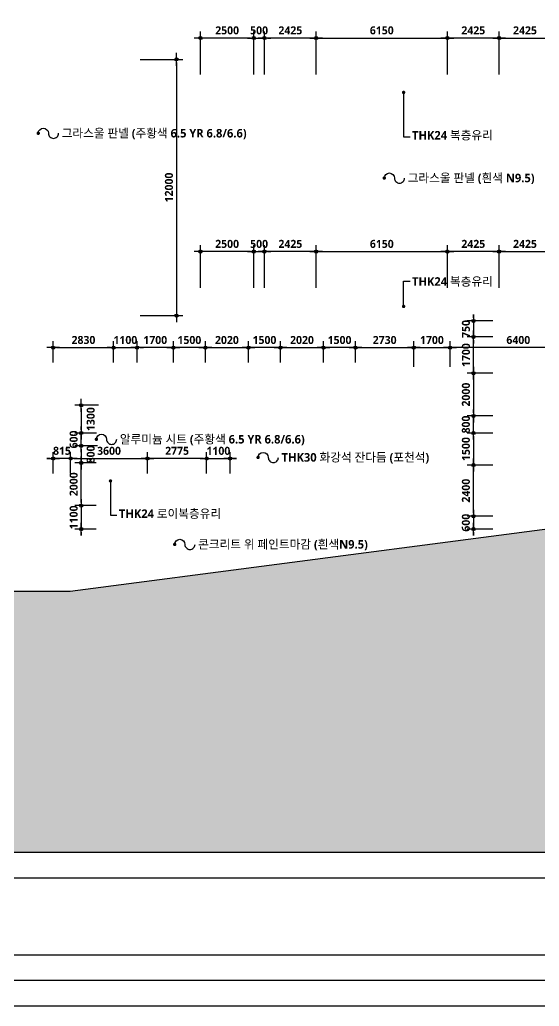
# Model space of a CAD drawing. Header units: millimetres. Extents: x 0 to 190005487, y 0 to 455456909.
# Drawn here: x 30550 to 54906, y 186976 to 233180 of the extents above; entities that cross this region are included whole.
import ezdxf

# ---------------------------------------------------------------- set-up
doc = ezdxf.new("R2010")
doc.units = ezdxf.units.MM
doc.header["$LTSCALE"] = 150
doc.header["$MEASUREMENT"] = 0
doc.header["$PDSIZE"] = -10
doc.layers.get('0').update_dxf_attribs({"linetype": 'CONTINUOUS'})
doc.layers.get('Defpoints').update_dxf_attribs({"color": 153, "linetype": 'CONTINUOUS'})
for name, color, linetype in [('A-ANNO-DIM', 4, 'CONTINUOUS'), ('A-ANNO-LEAD', 4, 'CONTINUOUS'), ('A-ANNO-TEXT1', 7, 'CONTINUOUS'), ('A-SECT-SOIL-PAT1', 253, 'CONTINUOUS')]:
    doc.layers.add(name, color=color, linetype=linetype)
doc.layers.add('Defpoint', color=161, linetype='CONTINUOUS', plot=False)
doc.styles.add('2020음성 1차', font='NanumGothicBold.ttf')
doc.styles.add('SH_대대리576', font='NanumGothicBold.ttf')
doc.dimstyles.new('SHP300내부', dxfattribs={"dimscale": 150, "dimtxt": 2.5, "dimasz": 1, "dimexe": 2, "dimexo": 2, "dimgap": 1, "dimtad": 1, "dimdec": 0, "dimzin": 0, "dimdsep": 46, "dimtxsty": 'SH_대대리576', "dimblk": 'DIMDOT', "dimcen": 0.09, "dimclrd": 256, "dimclre": 256, "dimclrt": 3, "dimadec": 0, "dimazin": 1, "dimtfac": 1, "dimtdec": 0, "dimtix": 1, "dimtmove": 2, "dimatfit": 0, "dimldrblk": 'DIMDOT', "dimfxl": 1, "dimtolj": 1, "dimtzin": 0, "dimlwd": -1, "dimlwe": -1, "dimarcsym": 0})

# ---------------------------------------------------------------- blocks, each defined once
blk = doc.blocks.new('DIMDOT')
at = {"color": 0}
blk.add_line((-2, 0), (2, 0), dxfattribs=at)
for radius in [0.5, 0.25]:
    blk.add_circle((0, 0), radius, dxfattribs=at)
blk = doc.blocks.new('*D5213')
at = {"layer": 'A-ANNO-DIM'}
for p, q in [((39023, 230623), (39023, 232623)), ((41523, 230623), (41523, 232623)), ((41373, 232323), (39173, 232323))]:
    blk.add_line(p, q, dxfattribs=at)
at = {"layer": 'Defpoints', "color": 0}
for p in [(39023, 232323), (39023, 230323), (41523, 230323)]:
    blk.add_point(p, dxfattribs=at)
at = {"layer": 'A-ANNO-DIM', "linetype": 'ByBlock', "xscale": 150, "yscale": 150, "zscale": 150, "rotation": 180}
blk.add_blockref('DIMDOT', (39023, 232323), dxfattribs=at)
at = {"layer": 'A-ANNO-DIM', "linetype": 'ByBlock', "xscale": 150, "yscale": 150, "zscale": 150}
blk.add_blockref('DIMDOT', (41523, 232323), dxfattribs=at)
at = {"layer": 'A-ANNO-DIM', "color": 3, "insert": (40273, 232680), "char_height": 375, "attachment_point": 5, "style": 'SH_대대리576'}
blk.add_mtext('\\A1;2500', dxfattribs=at)
blk = doc.blocks.new('*D5214')
at = {"layer": 'A-ANNO-DIM'}
for p, q in [((41523, 230623), (41523, 232623)), ((42023, 230623), (42023, 232623)), ((41373, 232323), (41223, 232323)), ((41523, 232323), (42023, 232323)), ((42173, 232323), (42323, 232323))]:
    blk.add_line(p, q, dxfattribs=at)
at = {"layer": 'Defpoints', "color": 0}
for p in [(42023, 232323), (41523, 230323), (42023, 230323)]:
    blk.add_point(p, dxfattribs=at)
at = {"layer": 'A-ANNO-DIM', "linetype": 'ByBlock', "xscale": 150, "yscale": 150, "zscale": 150}
blk.add_blockref('DIMDOT', (41523, 232323), dxfattribs=at)
at = {"layer": 'A-ANNO-DIM', "linetype": 'ByBlock', "xscale": 150, "yscale": 150, "zscale": 150, "rotation": 180}
blk.add_blockref('DIMDOT', (42023, 232323), dxfattribs=at)
at = {"layer": 'A-ANNO-DIM', "color": 3, "insert": (41773, 232679), "char_height": 375, "attachment_point": 5, "style": 'SH_대대리576'}
blk.add_mtext('\\A1;500', dxfattribs=at)
blk = doc.blocks.new('*D5215')
at = {"layer": 'A-ANNO-DIM'}
for p, q in [((42023, 230623), (42023, 232623)), ((44448, 230623), (44448, 232623)), ((44298, 232323), (42173, 232323))]:
    blk.add_line(p, q, dxfattribs=at)
at = {"layer": 'Defpoints', "color": 0}
for p in [(42023, 232323), (42023, 230323), (44448, 230323)]:
    blk.add_point(p, dxfattribs=at)
at = {"layer": 'A-ANNO-DIM', "linetype": 'ByBlock', "xscale": 150, "yscale": 150, "zscale": 150, "rotation": 180}
blk.add_blockref('DIMDOT', (42023, 232323), dxfattribs=at)
at = {"layer": 'A-ANNO-DIM', "linetype": 'ByBlock', "xscale": 150, "yscale": 150, "zscale": 150}
blk.add_blockref('DIMDOT', (44448, 232323), dxfattribs=at)
at = {"layer": 'A-ANNO-DIM', "color": 3, "insert": (43236, 232680), "char_height": 375, "attachment_point": 5, "style": 'SH_대대리576'}
blk.add_mtext('\\A1;2425', dxfattribs=at)
blk = doc.blocks.new('*D5216')
at = {"layer": 'A-ANNO-DIM'}
for p, q in [((44448, 230623), (44448, 232623)), ((50598, 230623), (50598, 232623)), ((44598, 232323), (50448, 232323))]:
    blk.add_line(p, q, dxfattribs=at)
at = {"layer": 'Defpoints', "color": 0}
for p in [(50598, 232323), (44448, 230323), (50598, 230323)]:
    blk.add_point(p, dxfattribs=at)
at = {"layer": 'A-ANNO-DIM', "linetype": 'ByBlock', "xscale": 150, "yscale": 150, "zscale": 150, "rotation": 180}
blk.add_blockref('DIMDOT', (44448, 232323), dxfattribs=at)
at = {"layer": 'A-ANNO-DIM', "linetype": 'ByBlock', "xscale": 150, "yscale": 150, "zscale": 150}
blk.add_blockref('DIMDOT', (50598, 232323), dxfattribs=at)
at = {"layer": 'A-ANNO-DIM', "color": 3, "insert": (47523, 232680), "char_height": 375, "attachment_point": 5, "style": 'SH_대대리576'}
blk.add_mtext('\\A1;6150', dxfattribs=at)
blk = doc.blocks.new('*D5217')
at = {"layer": 'A-ANNO-DIM'}
for p, q in [((50598, 230623), (50598, 232623)), ((53023, 230623), (53023, 232623)), ((52873, 232323), (50748, 232323))]:
    blk.add_line(p, q, dxfattribs=at)
at = {"layer": 'Defpoints', "color": 0}
for p in [(50598, 232323), (50598, 230323), (53023, 230323)]:
    blk.add_point(p, dxfattribs=at)
at = {"layer": 'A-ANNO-DIM', "linetype": 'ByBlock', "xscale": 150, "yscale": 150, "zscale": 150, "rotation": 180}
blk.add_blockref('DIMDOT', (50598, 232323), dxfattribs=at)
at = {"layer": 'A-ANNO-DIM', "linetype": 'ByBlock', "xscale": 150, "yscale": 150, "zscale": 150}
blk.add_blockref('DIMDOT', (53023, 232323), dxfattribs=at)
at = {"layer": 'A-ANNO-DIM', "color": 3, "insert": (51811, 232680), "char_height": 375, "attachment_point": 5, "style": 'SH_대대리576'}
blk.add_mtext('\\A1;2425', dxfattribs=at)
blk = doc.blocks.new('*D5218')
at = {"layer": 'A-ANNO-DIM'}
for p, q in [((53023, 230623), (53023, 232623)), ((55448, 230623), (55448, 232623)), ((53173, 232323), (55298, 232323))]:
    blk.add_line(p, q, dxfattribs=at)
at = {"layer": 'Defpoints', "color": 0}
for p in [(55448, 232323), (53023, 230323), (55448, 230323)]:
    blk.add_point(p, dxfattribs=at)
at = {"layer": 'A-ANNO-DIM', "linetype": 'ByBlock', "xscale": 150, "yscale": 150, "zscale": 150, "rotation": 180}
blk.add_blockref('DIMDOT', (53023, 232323), dxfattribs=at)
at = {"layer": 'A-ANNO-DIM', "linetype": 'ByBlock', "xscale": 150, "yscale": 150, "zscale": 150}
blk.add_blockref('DIMDOT', (55448, 232323), dxfattribs=at)
at = {"layer": 'A-ANNO-DIM', "color": 3, "insert": (54236, 232680), "char_height": 375, "attachment_point": 5, "style": 'SH_대대리576'}
blk.add_mtext('\\A1;2425', dxfattribs=at)
blk = doc.blocks.new('*D5252')
at = {"layer": 'A-ANNO-DIM'}
for p, q in [((39023, 220623), (39023, 222623)), ((41373, 222323), (39173, 222323)), ((41523, 220623), (41523, 222623))]:
    blk.add_line(p, q, dxfattribs=at)
at = {"layer": 'Defpoints', "color": 0}
for p in [(39023, 222323), (39023, 220323), (41523, 220323)]:
    blk.add_point(p, dxfattribs=at)
at = {"layer": 'A-ANNO-DIM', "linetype": 'ByBlock', "xscale": 150, "yscale": 150, "zscale": 150, "rotation": 180}
blk.add_blockref('DIMDOT', (39023, 222323), dxfattribs=at)
at = {"layer": 'A-ANNO-DIM', "linetype": 'ByBlock', "xscale": 150, "yscale": 150, "zscale": 150}
blk.add_blockref('DIMDOT', (41523, 222323), dxfattribs=at)
at = {"layer": 'A-ANNO-DIM', "color": 3, "insert": (40273, 222680), "char_height": 375, "attachment_point": 5, "style": 'SH_대대리576'}
blk.add_mtext('\\A1;2500', dxfattribs=at)
blk = doc.blocks.new('*D5253')
at = {"layer": 'A-ANNO-DIM'}
for p, q in [((41373, 222323), (41223, 222323)), ((41523, 220623), (41523, 222623)), ((41523, 222323), (42023, 222323)), ((42023, 220623), (42023, 222623)), ((42173, 222323), (42323, 222323))]:
    blk.add_line(p, q, dxfattribs=at)
at = {"layer": 'Defpoints', "color": 0}
for p in [(42023, 222323), (41523, 220323), (42023, 220323)]:
    blk.add_point(p, dxfattribs=at)
at = {"layer": 'A-ANNO-DIM', "linetype": 'ByBlock', "xscale": 150, "yscale": 150, "zscale": 150}
blk.add_blockref('DIMDOT', (41523, 222323), dxfattribs=at)
at = {"layer": 'A-ANNO-DIM', "linetype": 'ByBlock', "xscale": 150, "yscale": 150, "zscale": 150, "rotation": 180}
blk.add_blockref('DIMDOT', (42023, 222323), dxfattribs=at)
at = {"layer": 'A-ANNO-DIM', "color": 3, "insert": (41773, 222679), "char_height": 375, "attachment_point": 5, "style": 'SH_대대리576'}
blk.add_mtext('\\A1;500', dxfattribs=at)
blk = doc.blocks.new('*D5254')
at = {"layer": 'A-ANNO-DIM'}
for p, q in [((42023, 220623), (42023, 222623)), ((44298, 222323), (42173, 222323)), ((44448, 220623), (44448, 222623))]:
    blk.add_line(p, q, dxfattribs=at)
at = {"layer": 'Defpoints', "color": 0}
for p in [(42023, 222323), (42023, 220323), (44448, 220323)]:
    blk.add_point(p, dxfattribs=at)
at = {"layer": 'A-ANNO-DIM', "linetype": 'ByBlock', "xscale": 150, "yscale": 150, "zscale": 150, "rotation": 180}
blk.add_blockref('DIMDOT', (42023, 222323), dxfattribs=at)
at = {"layer": 'A-ANNO-DIM', "linetype": 'ByBlock', "xscale": 150, "yscale": 150, "zscale": 150}
blk.add_blockref('DIMDOT', (44448, 222323), dxfattribs=at)
at = {"layer": 'A-ANNO-DIM', "color": 3, "insert": (43236, 222680), "char_height": 375, "attachment_point": 5, "style": 'SH_대대리576'}
blk.add_mtext('\\A1;2425', dxfattribs=at)
blk = doc.blocks.new('*D5255')
at = {"layer": 'A-ANNO-DIM'}
for p, q in [((44448, 220623), (44448, 222623)), ((44598, 222323), (50448, 222323)), ((50598, 220623), (50598, 222623))]:
    blk.add_line(p, q, dxfattribs=at)
at = {"layer": 'Defpoints', "color": 0}
for p in [(50598, 222323), (44448, 220323), (50598, 220323)]:
    blk.add_point(p, dxfattribs=at)
at = {"layer": 'A-ANNO-DIM', "linetype": 'ByBlock', "xscale": 150, "yscale": 150, "zscale": 150, "rotation": 180}
blk.add_blockref('DIMDOT', (44448, 222323), dxfattribs=at)
at = {"layer": 'A-ANNO-DIM', "linetype": 'ByBlock', "xscale": 150, "yscale": 150, "zscale": 150}
blk.add_blockref('DIMDOT', (50598, 222323), dxfattribs=at)
at = {"layer": 'A-ANNO-DIM', "color": 3, "insert": (47523, 222680), "char_height": 375, "attachment_point": 5, "style": 'SH_대대리576'}
blk.add_mtext('\\A1;6150', dxfattribs=at)
blk = doc.blocks.new('*D5256')
at = {"layer": 'A-ANNO-DIM'}
for p, q in [((50598, 220623), (50598, 222623)), ((52873, 222323), (50748, 222323)), ((53023, 220623), (53023, 222623))]:
    blk.add_line(p, q, dxfattribs=at)
at = {"layer": 'Defpoints', "color": 0}
for p in [(50598, 222323), (50598, 220323), (53023, 220323)]:
    blk.add_point(p, dxfattribs=at)
at = {"layer": 'A-ANNO-DIM', "linetype": 'ByBlock', "xscale": 150, "yscale": 150, "zscale": 150, "rotation": 180}
blk.add_blockref('DIMDOT', (50598, 222323), dxfattribs=at)
at = {"layer": 'A-ANNO-DIM', "linetype": 'ByBlock', "xscale": 150, "yscale": 150, "zscale": 150}
blk.add_blockref('DIMDOT', (53023, 222323), dxfattribs=at)
at = {"layer": 'A-ANNO-DIM', "color": 3, "insert": (51811, 222680), "char_height": 375, "attachment_point": 5, "style": 'SH_대대리576'}
blk.add_mtext('\\A1;2425', dxfattribs=at)
blk = doc.blocks.new('*D5257')
at = {"layer": 'A-ANNO-DIM'}
for p, q in [((53023, 220623), (53023, 222623)), ((53173, 222323), (55298, 222323)), ((55448, 220623), (55448, 222623))]:
    blk.add_line(p, q, dxfattribs=at)
at = {"layer": 'Defpoints', "color": 0}
for p in [(55448, 222323), (53023, 220323), (55448, 220323)]:
    blk.add_point(p, dxfattribs=at)
at = {"layer": 'A-ANNO-DIM', "linetype": 'ByBlock', "xscale": 150, "yscale": 150, "zscale": 150, "rotation": 180}
blk.add_blockref('DIMDOT', (53023, 222323), dxfattribs=at)
at = {"layer": 'A-ANNO-DIM', "linetype": 'ByBlock', "xscale": 150, "yscale": 150, "zscale": 150}
blk.add_blockref('DIMDOT', (55448, 222323), dxfattribs=at)
at = {"layer": 'A-ANNO-DIM', "color": 3, "insert": (54236, 222680), "char_height": 375, "attachment_point": 5, "style": 'SH_대대리576'}
blk.add_mtext('\\A1;2425', dxfattribs=at)
blk = doc.blocks.new('*D5279')
at = {"layer": 'A-ANNO-DIM'}
for p, q in [((36202, 231323), (38202, 231323)), ((37902, 231173), (37902, 219473)), ((36202, 219323), (38202, 219323))]:
    blk.add_line(p, q, dxfattribs=at)
at = {"layer": 'Defpoints', "color": 0}
for p in [(35902, 231323), (35902, 219323), (37902, 219323)]:
    blk.add_point(p, dxfattribs=at)
at = {"layer": 'A-ANNO-DIM', "linetype": 'ByBlock', "xscale": 150, "yscale": 150, "zscale": 150}
for p, rotation in [((37902, 231323), 90), ((37902, 219323), 270)]:
    blk.add_blockref('DIMDOT', p, dxfattribs=dict(at, rotation=rotation))
at = {"layer": 'A-ANNO-DIM', "color": 3, "insert": (37546, 225323), "char_height": 375, "attachment_point": 5, "rotation": 90, "style": 'SH_대대리576'}
blk.add_mtext('\\A1;12000', dxfattribs=at)
blk = doc.blocks.new('*D5296')
at = {"layer": 'A-ANNO-DIM'}
for p, q in [((37753, 217123), (37753, 218123)), ((39253, 217123), (39253, 218123)), ((39103, 217823), (37903, 217823))]:
    blk.add_line(p, q, dxfattribs=at)
at = {"layer": 'Defpoints', "color": 0}
for p in [(37753, 217823), (37753, 216823), (39253, 216823)]:
    blk.add_point(p, dxfattribs=at)
at = {"layer": 'A-ANNO-DIM', "linetype": 'ByBlock', "xscale": 150, "yscale": 150, "zscale": 150, "rotation": 180}
blk.add_blockref('DIMDOT', (37753, 217823), dxfattribs=at)
at = {"layer": 'A-ANNO-DIM', "linetype": 'ByBlock', "xscale": 150, "yscale": 150, "zscale": 150}
blk.add_blockref('DIMDOT', (39253, 217823), dxfattribs=at)
at = {"layer": 'A-ANNO-DIM', "color": 3, "insert": (38503, 218179), "char_height": 375, "attachment_point": 5, "style": 'SH_대대리576'}
blk.add_mtext('\\A1;1500', dxfattribs=at)
blk = doc.blocks.new('*D5297')
at = {"layer": 'A-ANNO-DIM'}
for p, q in [((36053, 217123), (36053, 218123)), ((37753, 217123), (37753, 218123)), ((37603, 217823), (36203, 217823))]:
    blk.add_line(p, q, dxfattribs=at)
at = {"layer": 'Defpoints', "color": 0}
for p in [(36053, 217823), (36053, 216823), (37753, 216823)]:
    blk.add_point(p, dxfattribs=at)
at = {"layer": 'A-ANNO-DIM', "linetype": 'ByBlock', "xscale": 150, "yscale": 150, "zscale": 150, "rotation": 180}
blk.add_blockref('DIMDOT', (36053, 217823), dxfattribs=at)
at = {"layer": 'A-ANNO-DIM', "linetype": 'ByBlock', "xscale": 150, "yscale": 150, "zscale": 150}
blk.add_blockref('DIMDOT', (37753, 217823), dxfattribs=at)
at = {"layer": 'A-ANNO-DIM', "color": 3, "insert": (36903, 218179), "char_height": 375, "attachment_point": 5, "style": 'SH_대대리576'}
blk.add_mtext('\\A1;1700', dxfattribs=at)
blk = doc.blocks.new('*D5298')
at = {"layer": 'A-ANNO-DIM'}
for p, q in [((34953, 217123), (34953, 218123)), ((36053, 217123), (36053, 218123)), ((34803, 217823), (34653, 217823)), ((34953, 217823), (36053, 217823)), ((36203, 217823), (36353, 217823))]:
    blk.add_line(p, q, dxfattribs=at)
at = {"layer": 'Defpoints', "color": 0}
for p in [(36053, 217823), (34953, 216823), (36053, 216823)]:
    blk.add_point(p, dxfattribs=at)
at = {"layer": 'A-ANNO-DIM', "linetype": 'ByBlock', "xscale": 150, "yscale": 150, "zscale": 150}
blk.add_blockref('DIMDOT', (34953, 217823), dxfattribs=at)
at = {"layer": 'A-ANNO-DIM', "linetype": 'ByBlock', "xscale": 150, "yscale": 150, "zscale": 150, "rotation": 180}
blk.add_blockref('DIMDOT', (36053, 217823), dxfattribs=at)
at = {"layer": 'A-ANNO-DIM', "color": 3, "insert": (35503, 218179), "char_height": 375, "attachment_point": 5, "style": 'SH_대대리576'}
blk.add_mtext('\\A1;1100', dxfattribs=at)
blk = doc.blocks.new('*D5299')
at = {"layer": 'A-ANNO-DIM'}
for p, q in [((32123, 217123), (32123, 218123)), ((34953, 217123), (34953, 218123)), ((32273, 217823), (34803, 217823))]:
    blk.add_line(p, q, dxfattribs=at)
at = {"layer": 'Defpoints', "color": 0}
for p in [(34953, 217823), (32123, 216823), (34953, 216823)]:
    blk.add_point(p, dxfattribs=at)
at = {"layer": 'A-ANNO-DIM', "linetype": 'ByBlock', "xscale": 150, "yscale": 150, "zscale": 150, "rotation": 180}
blk.add_blockref('DIMDOT', (32123, 217823), dxfattribs=at)
at = {"layer": 'A-ANNO-DIM', "linetype": 'ByBlock', "xscale": 150, "yscale": 150, "zscale": 150}
blk.add_blockref('DIMDOT', (34953, 217823), dxfattribs=at)
at = {"layer": 'A-ANNO-DIM', "color": 3, "insert": (33538, 218180), "char_height": 375, "attachment_point": 5, "style": 'SH_대대리576'}
blk.add_mtext('\\A1;2830', dxfattribs=at)
blk = doc.blocks.new('*D5300')
at = {"layer": 'A-ANNO-DIM'}
for p, q in [((39253, 217123), (39253, 218123)), ((41273, 217123), (41273, 218123)), ((39403, 217823), (41123, 217823))]:
    blk.add_line(p, q, dxfattribs=at)
at = {"layer": 'Defpoints', "color": 0}
for p in [(41273, 217823), (39253, 216823), (41273, 216823)]:
    blk.add_point(p, dxfattribs=at)
at = {"layer": 'A-ANNO-DIM', "linetype": 'ByBlock', "xscale": 150, "yscale": 150, "zscale": 150, "rotation": 180}
blk.add_blockref('DIMDOT', (39253, 217823), dxfattribs=at)
at = {"layer": 'A-ANNO-DIM', "linetype": 'ByBlock', "xscale": 150, "yscale": 150, "zscale": 150}
blk.add_blockref('DIMDOT', (41273, 217823), dxfattribs=at)
at = {"layer": 'A-ANNO-DIM', "color": 3, "insert": (40263, 218179), "char_height": 375, "attachment_point": 5, "style": 'SH_대대리576'}
blk.add_mtext('\\A1;2020', dxfattribs=at)
blk = doc.blocks.new('*D5301')
at = {"layer": 'A-ANNO-DIM'}
for p, q in [((41273, 217123), (41273, 218123)), ((42773, 217123), (42773, 218123)), ((42623, 217823), (41423, 217823))]:
    blk.add_line(p, q, dxfattribs=at)
at = {"layer": 'Defpoints', "color": 0}
for p in [(41273, 217823), (41273, 216823), (42773, 216823)]:
    blk.add_point(p, dxfattribs=at)
at = {"layer": 'A-ANNO-DIM', "linetype": 'ByBlock', "xscale": 150, "yscale": 150, "zscale": 150, "rotation": 180}
blk.add_blockref('DIMDOT', (41273, 217823), dxfattribs=at)
at = {"layer": 'A-ANNO-DIM', "linetype": 'ByBlock', "xscale": 150, "yscale": 150, "zscale": 150}
blk.add_blockref('DIMDOT', (42773, 217823), dxfattribs=at)
at = {"layer": 'A-ANNO-DIM', "color": 3, "insert": (42023, 218179), "char_height": 375, "attachment_point": 5, "style": 'SH_대대리576'}
blk.add_mtext('\\A1;1500', dxfattribs=at)
blk = doc.blocks.new('*D5302')
at = {"layer": 'A-ANNO-DIM'}
for p, q in [((42773, 217123), (42773, 218123)), ((44793, 217123), (44793, 218123)), ((42923, 217823), (44643, 217823))]:
    blk.add_line(p, q, dxfattribs=at)
at = {"layer": 'Defpoints', "color": 0}
for p in [(44793, 217823), (42773, 216823), (44793, 216823)]:
    blk.add_point(p, dxfattribs=at)
at = {"layer": 'A-ANNO-DIM', "linetype": 'ByBlock', "xscale": 150, "yscale": 150, "zscale": 150, "rotation": 180}
blk.add_blockref('DIMDOT', (42773, 217823), dxfattribs=at)
at = {"layer": 'A-ANNO-DIM', "linetype": 'ByBlock', "xscale": 150, "yscale": 150, "zscale": 150}
blk.add_blockref('DIMDOT', (44793, 217823), dxfattribs=at)
at = {"layer": 'A-ANNO-DIM', "color": 3, "insert": (43783, 218179), "char_height": 375, "attachment_point": 5, "style": 'SH_대대리576'}
blk.add_mtext('\\A1;2020', dxfattribs=at)
blk = doc.blocks.new('*D5303')
at = {"layer": 'A-ANNO-DIM'}
for p, q in [((44793, 217123), (44793, 218123)), ((46293, 217123), (46293, 218123)), ((46143, 217823), (44943, 217823))]:
    blk.add_line(p, q, dxfattribs=at)
at = {"layer": 'Defpoints', "color": 0}
for p in [(44793, 217823), (44793, 216823), (46293, 216823)]:
    blk.add_point(p, dxfattribs=at)
at = {"layer": 'A-ANNO-DIM', "linetype": 'ByBlock', "xscale": 150, "yscale": 150, "zscale": 150, "rotation": 180}
blk.add_blockref('DIMDOT', (44793, 217823), dxfattribs=at)
at = {"layer": 'A-ANNO-DIM', "linetype": 'ByBlock', "xscale": 150, "yscale": 150, "zscale": 150}
blk.add_blockref('DIMDOT', (46293, 217823), dxfattribs=at)
at = {"layer": 'A-ANNO-DIM', "color": 3, "insert": (45543, 218179), "char_height": 375, "attachment_point": 5, "style": 'SH_대대리576'}
blk.add_mtext('\\A1;1500', dxfattribs=at)
blk = doc.blocks.new('*D5304')
at = {"layer": 'A-ANNO-DIM'}
for p, q in [((46293, 217123), (46293, 218123)), ((49023, 217123), (49023, 218123)), ((46443, 217823), (48873, 217823))]:
    blk.add_line(p, q, dxfattribs=at)
at = {"layer": 'Defpoints', "color": 0}
for p in [(49023, 217823), (46293, 216823), (49023, 216823)]:
    blk.add_point(p, dxfattribs=at)
at = {"layer": 'A-ANNO-DIM', "linetype": 'ByBlock', "xscale": 150, "yscale": 150, "zscale": 150, "rotation": 180}
blk.add_blockref('DIMDOT', (46293, 217823), dxfattribs=at)
at = {"layer": 'A-ANNO-DIM', "linetype": 'ByBlock', "xscale": 150, "yscale": 150, "zscale": 150}
blk.add_blockref('DIMDOT', (49023, 217823), dxfattribs=at)
at = {"layer": 'A-ANNO-DIM', "color": 3, "insert": (47658, 218180), "char_height": 375, "attachment_point": 5, "style": 'SH_대대리576'}
blk.add_mtext('\\A1;2730', dxfattribs=at)
blk = doc.blocks.new('*D5306')
at = {"layer": 'A-ANNO-DIM'}
for p, q in [((49023, 216923), (49023, 218123)), ((50723, 216923), (50723, 218123)), ((49173, 217823), (50573, 217823))]:
    blk.add_line(p, q, dxfattribs=at)
at = {"layer": 'Defpoints', "color": 0}
for p in [(50723, 217823), (49023, 216623), (50723, 216623)]:
    blk.add_point(p, dxfattribs=at)
at = {"layer": 'A-ANNO-DIM', "linetype": 'ByBlock', "xscale": 150, "yscale": 150, "zscale": 150, "rotation": 180}
blk.add_blockref('DIMDOT', (49023, 217823), dxfattribs=at)
at = {"layer": 'A-ANNO-DIM', "linetype": 'ByBlock', "xscale": 150, "yscale": 150, "zscale": 150}
blk.add_blockref('DIMDOT', (50723, 217823), dxfattribs=at)
at = {"layer": 'A-ANNO-DIM', "color": 3, "insert": (49873, 218179), "char_height": 375, "attachment_point": 5, "style": 'SH_대대리576'}
blk.add_mtext('\\A1;1700', dxfattribs=at)
blk = doc.blocks.new('*D5307')
at = {"layer": 'A-ANNO-DIM'}
for p, q in [((50723, 216923), (50723, 218123)), ((57123, 216923), (57123, 218123)), ((56973, 217823), (50873, 217823))]:
    blk.add_line(p, q, dxfattribs=at)
at = {"layer": 'Defpoints', "color": 0}
for p in [(50723, 217823), (50723, 216623), (57123, 216623)]:
    blk.add_point(p, dxfattribs=at)
at = {"layer": 'A-ANNO-DIM', "linetype": 'ByBlock', "xscale": 150, "yscale": 150, "zscale": 150, "rotation": 180}
blk.add_blockref('DIMDOT', (50723, 217823), dxfattribs=at)
at = {"layer": 'A-ANNO-DIM', "linetype": 'ByBlock', "xscale": 150, "yscale": 150, "zscale": 150}
blk.add_blockref('DIMDOT', (57123, 217823), dxfattribs=at)
at = {"layer": 'A-ANNO-DIM', "color": 3, "insert": (53923, 218180), "char_height": 375, "attachment_point": 5, "style": 'SH_대대리576'}
blk.add_mtext('\\A1;6400', dxfattribs=at)
blk = doc.blocks.new('*D5318')
at = {"layer": 'A-ANNO-DIM'}
for p, q in [((52723, 216623), (51523, 216623)), ((51823, 216473), (51823, 214773)), ((52723, 214623), (51523, 214623))]:
    blk.add_line(p, q, dxfattribs=at)
at = {"layer": 'Defpoints', "color": 0}
for p in [(53023, 216623), (51823, 214623), (53023, 214623)]:
    blk.add_point(p, dxfattribs=at)
at = {"layer": 'A-ANNO-DIM', "linetype": 'ByBlock', "xscale": 150, "yscale": 150, "zscale": 150}
for p, rotation in [((51823, 216623), 90), ((51823, 214623), 270)]:
    blk.add_blockref('DIMDOT', p, dxfattribs=dict(at, rotation=rotation))
at = {"layer": 'A-ANNO-DIM', "color": 3, "insert": (51467, 215623), "char_height": 375, "attachment_point": 5, "rotation": 90, "style": 'SH_대대리576'}
blk.add_mtext('\\A1;2000', dxfattribs=at)
blk = doc.blocks.new('*D5319')
at = {"layer": 'A-ANNO-DIM'}
for p, q in [((52723, 218323), (51523, 218323)), ((51823, 216773), (51823, 218173)), ((52723, 216623), (51523, 216623))]:
    blk.add_line(p, q, dxfattribs=at)
at = {"layer": 'Defpoints', "color": 0}
for p in [(51823, 218323), (53023, 218323), (53023, 216623)]:
    blk.add_point(p, dxfattribs=at)
at = {"layer": 'A-ANNO-DIM', "linetype": 'ByBlock', "xscale": 150, "yscale": 150, "zscale": 150}
for p, rotation in [((51823, 218323), 90), ((51823, 216623), 270)]:
    blk.add_blockref('DIMDOT', p, dxfattribs=dict(at, rotation=rotation))
at = {"layer": 'A-ANNO-DIM', "color": 3, "insert": (51468, 217473), "char_height": 375, "attachment_point": 5, "rotation": 90, "style": 'SH_대대리576'}
blk.add_mtext('\\A1;1700', dxfattribs=at)
blk = doc.blocks.new('*D5320')
at = {"layer": 'A-ANNO-DIM'}
for p, q in [((52723, 219073), (51523, 219073)), ((51823, 219223), (51823, 219373)), ((51823, 219073), (51823, 218323)), ((52723, 218323), (51523, 218323)), ((51823, 218173), (51823, 218023))]:
    blk.add_line(p, q, dxfattribs=at)
at = {"layer": 'Defpoints', "color": 0}
for p in [(53023, 219073), (51823, 218323), (53023, 218323)]:
    blk.add_point(p, dxfattribs=at)
at = {"layer": 'A-ANNO-DIM', "linetype": 'ByBlock', "xscale": 150, "yscale": 150, "zscale": 150}
for p, rotation in [((51823, 219073), 270), ((51823, 218323), 90)]:
    blk.add_blockref('DIMDOT', p, dxfattribs=dict(at, rotation=rotation))
at = {"layer": 'A-ANNO-DIM', "color": 3, "insert": (51467, 218698), "char_height": 375, "attachment_point": 5, "rotation": 90, "style": 'SH_대대리576'}
blk.add_mtext('\\A1;750', dxfattribs=at)
blk = doc.blocks.new('*D5321')
at = {"layer": 'A-ANNO-DIM'}
for p, q in [((51823, 214773), (51823, 214923)), ((52723, 214623), (51523, 214623)), ((51823, 213823), (51823, 214623)), ((52723, 213823), (51523, 213823)), ((51823, 213673), (51823, 213523))]:
    blk.add_line(p, q, dxfattribs=at)
at = {"layer": 'Defpoints', "color": 0}
for p in [(51823, 214623), (53023, 214623), (53023, 213823)]:
    blk.add_point(p, dxfattribs=at)
at = {"layer": 'A-ANNO-DIM', "linetype": 'ByBlock', "xscale": 150, "yscale": 150, "zscale": 150}
for p, rotation in [((51823, 214623), 270), ((51823, 213823), 90)]:
    blk.add_blockref('DIMDOT', p, dxfattribs=dict(at, rotation=rotation))
at = {"layer": 'A-ANNO-DIM', "color": 3, "insert": (51466, 214223), "char_height": 375, "attachment_point": 5, "rotation": 90, "style": 'SH_대대리576'}
blk.add_mtext('\\A1;800', dxfattribs=at)
blk = doc.blocks.new('*D5323')
at = {"layer": 'A-ANNO-DIM'}
for p, q in [((52723, 213823), (51523, 213823)), ((51823, 213673), (51823, 212473)), ((52723, 212323), (51523, 212323))]:
    blk.add_line(p, q, dxfattribs=at)
at = {"layer": 'Defpoints', "color": 0}
for p in [(53023, 213823), (51823, 212323), (53023, 212323)]:
    blk.add_point(p, dxfattribs=at)
at = {"layer": 'A-ANNO-DIM', "linetype": 'ByBlock', "xscale": 150, "yscale": 150, "zscale": 150}
for p, rotation in [((51823, 213823), 90), ((51823, 212323), 270)]:
    blk.add_blockref('DIMDOT', p, dxfattribs=dict(at, rotation=rotation))
at = {"layer": 'A-ANNO-DIM', "color": 3, "insert": (51467, 213073), "char_height": 375, "attachment_point": 5, "rotation": 90, "style": 'SH_대대리576'}
blk.add_mtext('\\A1;1500', dxfattribs=at)
blk = doc.blocks.new('*D5324')
at = {"layer": 'A-ANNO-DIM'}
for p, q in [((52723, 212323), (51523, 212323)), ((51823, 210073), (51823, 212173)), ((52723, 209923), (51523, 209923))]:
    blk.add_line(p, q, dxfattribs=at)
at = {"layer": 'Defpoints', "color": 0}
for p in [(51823, 212323), (53023, 212323), (53023, 209923)]:
    blk.add_point(p, dxfattribs=at)
at = {"layer": 'A-ANNO-DIM', "linetype": 'ByBlock', "xscale": 150, "yscale": 150, "zscale": 150}
for p, rotation in [((51823, 212323), 90), ((51823, 209923), 270)]:
    blk.add_blockref('DIMDOT', p, dxfattribs=dict(at, rotation=rotation))
at = {"layer": 'A-ANNO-DIM', "color": 3, "insert": (51467, 211123), "char_height": 375, "attachment_point": 5, "rotation": 90, "style": 'SH_대대리576'}
blk.add_mtext('\\A1;2400', dxfattribs=at)
blk = doc.blocks.new('*D5325')
at = {"layer": 'A-ANNO-DIM'}
for p, q in [((52723, 209923), (51523, 209923)), ((51823, 210073), (51823, 210223)), ((51823, 209923), (51823, 209323)), ((52723, 209323), (51523, 209323)), ((51823, 209173), (51823, 209023))]:
    blk.add_line(p, q, dxfattribs=at)
at = {"layer": 'Defpoints', "color": 0}
for p in [(53023, 209923), (51823, 209323), (53023, 209323)]:
    blk.add_point(p, dxfattribs=at)
at = {"layer": 'A-ANNO-DIM', "linetype": 'ByBlock', "xscale": 150, "yscale": 150, "zscale": 150}
for p, rotation in [((51823, 209923), 270), ((51823, 209323), 90)]:
    blk.add_blockref('DIMDOT', p, dxfattribs=dict(at, rotation=rotation))
at = {"layer": 'A-ANNO-DIM', "color": 3, "insert": (51466, 209623), "char_height": 375, "attachment_point": 5, "rotation": 90, "style": 'SH_대대리576'}
blk.add_mtext('\\A1;600', dxfattribs=at)
blk = doc.blocks.new('*D5358')
at = {"layer": 'A-ANNO-DIM'}
for p, q in [((32938, 211931), (32938, 212931)), ((33088, 212631), (36388, 212631)), ((36538, 211931), (36538, 212931))]:
    blk.add_line(p, q, dxfattribs=at)
at = {"layer": 'Defpoints', "color": 0}
for p in [(36538, 212631), (32938, 211631), (36538, 211631)]:
    blk.add_point(p, dxfattribs=at)
at = {"layer": 'A-ANNO-DIM', "linetype": 'ByBlock', "xscale": 150, "yscale": 150, "zscale": 150, "rotation": 180}
blk.add_blockref('DIMDOT', (32938, 212631), dxfattribs=at)
at = {"layer": 'A-ANNO-DIM', "linetype": 'ByBlock', "xscale": 150, "yscale": 150, "zscale": 150}
blk.add_blockref('DIMDOT', (36538, 212631), dxfattribs=at)
at = {"layer": 'A-ANNO-DIM', "color": 3, "insert": (34738, 212988), "char_height": 375, "attachment_point": 5, "style": 'SH_대대리576'}
blk.add_mtext('\\A1;3600', dxfattribs=at)
blk = doc.blocks.new('*D5359')
at = {"layer": 'A-ANNO-DIM'}
for p, q in [((31973, 212631), (31823, 212631)), ((32123, 211931), (32123, 212931)), ((32938, 212631), (32123, 212631)), ((32938, 211931), (32938, 212931)), ((33088, 212631), (33238, 212631))]:
    blk.add_line(p, q, dxfattribs=at)
at = {"layer": 'Defpoints', "color": 0}
for p in [(32123, 212631), (32123, 211631), (32938, 211631)]:
    blk.add_point(p, dxfattribs=at)
at = {"layer": 'A-ANNO-DIM', "linetype": 'ByBlock', "xscale": 150, "yscale": 150, "zscale": 150}
blk.add_blockref('DIMDOT', (32123, 212631), dxfattribs=at)
at = {"layer": 'A-ANNO-DIM', "linetype": 'ByBlock', "xscale": 150, "yscale": 150, "zscale": 150, "rotation": 180}
blk.add_blockref('DIMDOT', (32938, 212631), dxfattribs=at)
at = {"layer": 'A-ANNO-DIM', "color": 3, "insert": (32531, 212988), "char_height": 375, "attachment_point": 5, "style": 'SH_대대리576'}
blk.add_mtext('\\A1;815', dxfattribs=at)
blk = doc.blocks.new('*D5360')
at = {"layer": 'A-ANNO-DIM'}
for p, q in [((36538, 211931), (36538, 212931)), ((39163, 212631), (36688, 212631)), ((39313, 211923), (39313, 212931))]:
    blk.add_line(p, q, dxfattribs=at)
at = {"layer": 'Defpoints', "color": 0}
for p in [(36538, 212631), (36538, 211631), (39313, 211623)]:
    blk.add_point(p, dxfattribs=at)
at = {"layer": 'A-ANNO-DIM', "linetype": 'ByBlock', "xscale": 150, "yscale": 150, "zscale": 150, "rotation": 180}
blk.add_blockref('DIMDOT', (36538, 212631), dxfattribs=at)
at = {"layer": 'A-ANNO-DIM', "linetype": 'ByBlock', "xscale": 150, "yscale": 150, "zscale": 150}
blk.add_blockref('DIMDOT', (39313, 212631), dxfattribs=at)
at = {"layer": 'A-ANNO-DIM', "color": 3, "insert": (37926, 212988), "char_height": 375, "attachment_point": 5, "style": 'SH_대대리576'}
blk.add_mtext('\\A1;2775', dxfattribs=at)
blk = doc.blocks.new('*D5361')
at = {"layer": 'A-ANNO-DIM'}
for p, q in [((39163, 212631), (39013, 212631)), ((39313, 211923), (39313, 212931)), ((39313, 212631), (40413, 212631)), ((40413, 211923), (40413, 212931)), ((40563, 212631), (40713, 212631))]:
    blk.add_line(p, q, dxfattribs=at)
at = {"layer": 'Defpoints', "color": 0}
for p in [(40413, 212631), (39313, 211623), (40413, 211623)]:
    blk.add_point(p, dxfattribs=at)
at = {"layer": 'A-ANNO-DIM', "linetype": 'ByBlock', "xscale": 150, "yscale": 150, "zscale": 150}
blk.add_blockref('DIMDOT', (39313, 212631), dxfattribs=at)
at = {"layer": 'A-ANNO-DIM', "linetype": 'ByBlock', "xscale": 150, "yscale": 150, "zscale": 150, "rotation": 180}
blk.add_blockref('DIMDOT', (40413, 212631), dxfattribs=at)
at = {"layer": 'A-ANNO-DIM', "color": 3, "insert": (39863, 212987), "char_height": 375, "attachment_point": 5, "style": 'SH_대대리576'}
blk.add_mtext('\\A1;1100', dxfattribs=at)
blk = doc.blocks.new('*D5362')
at = {"layer": 'A-ANNO-DIM'}
for p, q in [((34135, 212423), (33135, 212423)), ((33435, 210573), (33435, 212273)), ((34135, 210423), (33135, 210423))]:
    blk.add_line(p, q, dxfattribs=at)
at = {"layer": 'Defpoints', "color": 0}
for p in [(33435, 212423), (34435, 212423), (34435, 210423)]:
    blk.add_point(p, dxfattribs=at)
at = {"layer": 'A-ANNO-DIM', "linetype": 'ByBlock', "xscale": 150, "yscale": 150, "zscale": 150}
for p, rotation in [((33435, 212423), 90), ((33435, 210423), 270)]:
    blk.add_blockref('DIMDOT', p, dxfattribs=dict(at, rotation=rotation))
at = {"layer": 'A-ANNO-DIM', "color": 3, "insert": (33079, 211423), "char_height": 375, "attachment_point": 5, "rotation": 90, "style": 'SH_대대리576'}
blk.add_mtext('\\A1;2000', dxfattribs=at)
blk = doc.blocks.new('*D5363')
at = {"layer": 'A-ANNO-DIM'}
for p, q in [((33435, 210573), (33435, 210723)), ((34135, 210423), (33135, 210423)), ((33435, 210423), (33435, 209323)), ((34135, 209323), (33135, 209323)), ((33435, 209173), (33435, 209023))]:
    blk.add_line(p, q, dxfattribs=at)
at = {"layer": 'Defpoints', "color": 0}
for p in [(34435, 210423), (33435, 209323), (34435, 209323)]:
    blk.add_point(p, dxfattribs=at)
at = {"layer": 'A-ANNO-DIM', "linetype": 'ByBlock', "xscale": 150, "yscale": 150, "zscale": 150}
for p, rotation in [((33435, 210423), 270), ((33435, 209323), 90)]:
    blk.add_blockref('DIMDOT', p, dxfattribs=dict(at, rotation=rotation))
at = {"layer": 'A-ANNO-DIM', "color": 3, "insert": (33079, 209873), "char_height": 375, "attachment_point": 5, "rotation": 90, "style": 'SH_대대리576'}
blk.add_mtext('\\A1;1100', dxfattribs=at)
blk = doc.blocks.new('*D5364')
at = {"layer": 'A-ANNO-DIM'}
for p, q in [((34196, 213223), (33135, 213223)), ((33435, 213073), (33435, 212573)), ((34135, 212423), (33135, 212423))]:
    blk.add_line(p, q, dxfattribs=at)
at = {"layer": 'Defpoints', "color": 0}
for p in [(34496, 213223), (33435, 212423), (34435, 212423)]:
    blk.add_point(p, dxfattribs=at)
at = {"layer": 'A-ANNO-DIM', "linetype": 'ByBlock', "xscale": 150, "yscale": 150, "zscale": 150}
for p, rotation in [((33435, 213223), 90), ((33435, 212423), 270)]:
    blk.add_blockref('DIMDOT', p, dxfattribs=dict(at, rotation=rotation))
at = {"layer": 'A-ANNO-DIM', "color": 3, "insert": (33878, 212823), "char_height": 375, "attachment_point": 5, "rotation": 90, "style": 'SH_대대리576'}
blk.add_mtext('\\A1;800', dxfattribs=at)
blk = doc.blocks.new('*D5365')
at = {"layer": 'A-ANNO-DIM'}
for p, q in [((33435, 213973), (33435, 214123)), ((34150, 213823), (33135, 213823)), ((33435, 213223), (33435, 213823)), ((34196, 213223), (33135, 213223)), ((33435, 213073), (33435, 212923))]:
    blk.add_line(p, q, dxfattribs=at)
at = {"layer": 'Defpoints', "color": 0}
for p in [(33435, 213823), (34450, 213823), (34496, 213223)]:
    blk.add_point(p, dxfattribs=at)
at = {"layer": 'A-ANNO-DIM', "linetype": 'ByBlock', "xscale": 150, "yscale": 150, "zscale": 150}
for p, rotation in [((33435, 213823), 270), ((33435, 213223), 90)]:
    blk.add_blockref('DIMDOT', p, dxfattribs=dict(at, rotation=rotation))
at = {"layer": 'A-ANNO-DIM', "color": 3, "insert": (33078, 213523), "char_height": 375, "attachment_point": 5, "rotation": 90, "style": 'SH_대대리576'}
blk.add_mtext('\\A1;600', dxfattribs=at)
blk = doc.blocks.new('*D5366')
at = {"layer": 'A-ANNO-DIM'}
for p, q in [((34250, 215123), (33135, 215123)), ((33435, 214973), (33435, 213973)), ((34150, 213823), (33135, 213823))]:
    blk.add_line(p, q, dxfattribs=at)
at = {"layer": 'Defpoints', "color": 0}
for p in [(34550, 215123), (33435, 213823), (34450, 213823)]:
    blk.add_point(p, dxfattribs=at)
at = {"layer": 'A-ANNO-DIM', "linetype": 'ByBlock', "xscale": 150, "yscale": 150, "zscale": 150}
for p, rotation in [((33435, 215123), 90), ((33435, 213823), 270)]:
    blk.add_blockref('DIMDOT', p, dxfattribs=dict(at, rotation=rotation))
at = {"layer": 'A-ANNO-DIM', "color": 3, "insert": (33878, 214473), "char_height": 375, "attachment_point": 5, "rotation": 90, "style": 'SH_대대리576'}
blk.add_mtext('\\A1;1300', dxfattribs=at)

msp = doc.modelspace()

# ---------------------------------------------------------------- hatches: boundary and pattern name
at = {"layer": 'A-SECT-SOIL-PAT1', "transparency": 33554687}
h = msp.add_hatch(color=256, dxfattribs=at)
h.dxf.hatch_style = 1
h.paths.add_polyline_path([(21523.3, 206423.1), (32921.6, 206423.1), (53004.3, 209046.6), (65072.2, 210623.1), (73087.1, 211670.1), (83455.1, 212444.8), (87501.2, 212747.1), (93823.2, 213219.5), (94523.3, 213281.5), (94523.3, 194175.9), (21523.3, 194175.9)])

# ---------------------------------------------------------------- linework, layer by layer
at = {"layer": 'A-ANNO-LEAD', "const_width": 79.4}
for points in [[(48506.9, 229776.6, 1), (48586.2, 229776.6, 1)], [(31380.1, 227862, 1), (31459.4, 227862, 1)], [(47599.4, 225765.5, 1), (47678.8, 225765.5, 1)], [(48506.9, 219753.1, -1), (48586.2, 219753.1, -1)], [(34103.9, 213528.7, 1), (34183.2, 213528.7, 1)], [(41685.6, 212680.1, 1), (41764.9, 212680.1, 1)], [(34766, 211581.7, 1), (34845.4, 211581.7, 1)], [(37776.4, 208607.4, 1), (37855.8, 208607.4, 1)]]:
    msp.add_lwpolyline(points, format="xyb", close=True, dxfattribs=at)
at = {"layer": 'A-ANNO-LEAD'}
for points in [[(48546.5, 229776.6), (48546.5, 227694.1), (48846.5, 227694.1)], [(48546.5, 219753.1), (48546.5, 220933.2), (48846.5, 220933.2)], [(34805.7, 211581.7), (34805.7, 209972), (35105.7, 209972)]]:
    msp.add_lwpolyline(points, dxfattribs=at)
for points in [[(31419.8, 227862, -1), (31895.9, 227862, 0.4142136), (32134, 227623.9, 0.4142136), (32372.1, 227862, 0.4142136)], [(47639.1, 225765.5, -1), (48115.3, 225765.5, 0.4142136), (48353.4, 225527.4, 0.4142136), (48591.5, 225765.5, 0.4142136)], [(34143.6, 213528.7, -1), (34619.7, 213528.7, 0.4142136), (34857.8, 213290.7, 0.4142136), (35095.9, 213528.7, 0.4142136)], [(41725.2, 212680.1, -1), (42201.4, 212680.1, 0.4142136), (42439.5, 212442, 0.4142136), (42677.6, 212680.1, 0.4142136)], [(37816.1, 208607.4, -1), (38292.3, 208607.4, 0.4142136), (38530.4, 208369.3, 0.4142136), (38768.5, 208607.4, 0.4142136)]]:
    msp.add_lwpolyline(points, format="xyb", dxfattribs=at)
at = {"layer": 'A-SECT-SOIL-PAT1'}
msp.add_lwpolyline([(21523.3, 206423.1), (32921.6, 206423.1), (53004.3, 209046.6), (65072.2, 210623.1), (73087.1, 211670.1), (83455.1, 212444.8), (87501.2, 212747.1), (93823.2, 213219.5), (94523.3, 213281.5), (94523.3, 194175.9), (21523.3, 194175.9)], close=True, dxfattribs=at)
at = {"layer": 'Defpoint'}
for points in [[(14323.3, 257323.1), (101723.3, 257323.1), (101723.3, 186975.9), (14323.3, 186975.9)], [(15523.3, 256123.1), (100523.3, 256123.1), (100523.3, 188175.9), (15523.3, 188175.9)], [(16723.3, 254923.1), (99323.3, 254923.1), (99323.3, 189375.9), (16723.3, 189375.9)], [(20323.3, 251323.1), (95723.3, 251323.1), (95723.3, 192975.9), (20323.3, 192975.9)], [(20323.3, 251323.1), (95723.3, 251323.1), (95723.3, 192975.9), (20323.3, 192975.9)], [(21523.3, 250123.1), (94523.3, 250123.1), (94523.3, 194175.9), (21523.3, 194175.9)]]:
    msp.add_lwpolyline(points, close=True, dxfattribs=at)

# ---------------------------------------------------------------- texts
at = {"layer": 'A-ANNO-TEXT1', "style": '2020음성 1차'}
for s, p in [('그라스울 판넬 (주황색 6.5 YR 6.8/6.6)', (32521, 227665.5)), ('THK24 복층유리', (48941.8, 227569)), ('그라스울 판넬 (흰색 N9.5)', (48740.4, 225569)), ('THK24 복층유리', (48941.8, 220719.8)), ('알루미늄 시트 (주황색 6.5 YR 6.8/6.6)', (35244.8, 213332.2)), ('THK30 화강석 잔다듬 (포천석)', (42826.5, 212483.6)), ('THK24 로이복층유리', (35201, 209846.9)), ('콘크리트 위 페인트마감 (흰색N9.5)', (38917.4, 208410.9))]:
    msp.add_text(s, height=400, dxfattribs=at).set_placement(p)

# ---------------------------------------------------------------- dimensions: what is measured, and where the dimension line sits
at = {"layer": 'A-ANNO-DIM'}
for base, p1, p2, angle, picture, middle in [((39023.3, 232323.1, -103000), (41523.3, 230323.1, -103000), (39023.3, 230323.1, -103000), 180, '*D5213', (40273.3, 232679.8, -103000)), ((42023.3, 232323.1, -103000), (41523.3, 230323.1, -103000), (42023.3, 230323.1, -103000), 0, '*D5214', (41773.3, 232679.3, -103000)), ((42023.3, 232323.1, -103000), (44448.3, 230323.1, -103000), (42023.3, 230323.1, -103000), 180, '*D5215', (43235.8, 232679.8, -103000)), ((50598.3, 232323.1, -103000), (44448.3, 230323.1, -103000), (50598.3, 230323.1, -103000), 0, '*D5216', (47523.3, 232680.1, -103000)), ((50598.3, 232323.1, -103000), (53023.3, 230323.1, -103000), (50598.3, 230323.1, -103000), 180, '*D5217', (51810.8, 232679.8, -103000)), ((55448.3, 232323.1, -103000), (53023.3, 230323.1, -103000), (55448.3, 230323.1, -103000), 0, '*D5218', (54235.8, 232679.8, -103000)), ((37901.8, 219323.1), (35901.8, 231323.1), (35901.8, 219323.1), 270, '*D5279', (37545.6, 225323.1)), ((39023.3, 222323.1, -103000), (41523.3, 220323.1, -103000), (39023.3, 220323.1, -103000), 180, '*D5252', (40273.3, 222679.8, -103000)), ((42023.3, 222323.1, -103000), (41523.3, 220323.1, -103000), (42023.3, 220323.1, -103000), 0, '*D5253', (41773.3, 222679.3, -103000)), ((42023.3, 222323.1, -103000), (44448.3, 220323.1, -103000), (42023.3, 220323.1, -103000), 180, '*D5254', (43235.8, 222679.8, -103000)), ((50598.3, 222323.1, -103000), (44448.3, 220323.1, -103000), (50598.3, 220323.1, -103000), 0, '*D5255', (47523.3, 222680.1, -103000)), ((50598.3, 222323.1, -103000), (53023.3, 220323.1, -103000), (50598.3, 220323.1, -103000), 180, '*D5256', (51810.8, 222679.8, -103000)), ((55448.3, 222323.1, -103000), (53023.3, 220323.1, -103000), (55448.3, 220323.1, -103000), 0, '*D5257', (54235.8, 222679.8, -103000)), ((51823.3, 218323.1), (53023.3, 219073.1), (53023.3, 218323.1), 270, '*D5320', (51467.2, 218698.1)), ((51823.3, 218323.1), (53023.3, 216623.1), (53023.3, 218323.1), 90, '*D5319', (51467.7, 217473.1)), ((34953.3, 217823.1), (32123.3, 216823.1), (34953.3, 216823.1), 0, '*D5299', (33538.3, 218180.1)), ((36053.3, 217823.1), (34953.3, 216823.1), (36053.3, 216823.1), 0, '*D5298', (35503.3, 218178.7)), ((36053.3, 217823.1), (37753.3, 216823.1), (36053.3, 216823.1), 180, '*D5297', (36903.3, 218178.7)), ((37753.3, 217823.1), (39253.3, 216823.1), (37753.3, 216823.1), 180, '*D5296', (38503.3, 218179.3)), ((41273.3, 217823.1), (39253.3, 216823.1), (41273.3, 216823.1), 0, '*D5300', (40263.3, 218179.3)), ((41273.3, 217823.1), (42773.3, 216823.1), (41273.3, 216823.1), 180, '*D5301', (42023.3, 218179.3)), ((44793.3, 217823.1), (42773.3, 216823.1), (44793.3, 216823.1), 0, '*D5302', (43783.3, 218179.3)), ((44793.3, 217823.1), (46293.3, 216823.1), (44793.3, 216823.1), 180, '*D5303', (45543.3, 218179.3)), ((49023.3, 217823.1), (46293.3, 216823.1), (49023.3, 216823.1), 0, '*D5304', (47658.3, 218180.1)), ((50723.3, 217823.1), (49023.3, 216623.1), (50723.3, 216623.1), 0, '*D5306', (49873.3, 218178.7)), ((50723.3, 217823.1), (57123.3, 216623.1), (50723.3, 216623.1), 180, '*D5307', (53923.3, 218180.1)), ((51823.3, 214623.1), (53023.3, 216623.1), (53023.3, 214623.1), 270, '*D5318', (51467.2, 215623.1)), ((51823.3, 214623.1), (53023.3, 213823.1), (53023.3, 214623.1), 90, '*D5321', (51466.4, 214223.1)), ((33434.8, 213823.1), (34496.3, 213223.1), (34450.1, 213823.1), 90, '*D5365', (33077.8, 213523.1)), ((51823.3, 212323.1), (53023.3, 213823.1), (53023.3, 212323.1), 270, '*D5323', (51467.2, 213073.1)), ((32123.3, 212631.2), (32938.3, 211631.2), (32123.3, 211631.2), 180, '*D5359', (32530.8, 212988.1)), ((36538.3, 212631.2), (32938.3, 211631.2), (36538.3, 211631.2), 0, '*D5358', (34738.3, 212988.1)), ((36538.3, 212631.2), (39313.3, 211623.1), (36538.3, 211631.2), 180, '*D5360', (37925.8, 212987.8)), ((40413.3, 212631.2), (39313.3, 211623.1), (40413.3, 211623.1), 0, '*D5361', (39863.3, 212986.8)), ((33434.8, 212423.1), (34434.8, 210423.1), (34434.8, 212423.1), 90, '*D5362', (33078.6, 211423.1)), ((51823.3, 212323.1), (53023.3, 209923.1), (53023.3, 212323.1), 90, '*D5324', (51467.2, 211123.1)), ((33434.8, 209323.1), (34434.8, 210423.1), (34434.8, 209323.1), 270, '*D5363', (33079.1, 209873.1)), ((51823.3, 209323.1), (53023.3, 209923.1), (53023.3, 209323.1), 270, '*D5325', (51466.4, 209623.1))]:
    dim = msp.add_linear_dim(base=base, p1=p1, p2=p2, angle=angle, dimstyle='SHP300내부', override={"dimtxsty": 'SH_대대리576', "dimldrblk": 'DIMDOT'}, dxfattribs=at)
    dim.commit()
    dim.dimension.update_dxf_attribs({"geometry": picture, "text_midpoint": middle})
for base, p1, p2, picture, middle in [((33434.8, 213823.1), (34550.1, 215123.1), (34450.1, 213823.1), '*D5366', (33877.8, 214473.1)), ((33434.8, 212423.1), (34496.3, 213223.1), (34434.8, 212423.1), '*D5364', (33877.8, 212823.1))]:
    dim = msp.add_linear_dim(base=base, p1=p1, p2=p2, angle=270, dimstyle='SHP300내부', override={"dimtxsty": 'SH_대대리576', "dimldrblk": 'DIMDOT'}, dxfattribs=at)
    dim.commit()
    dim.dimension.update_dxf_attribs({"geometry": picture, "text_midpoint": middle, "dimtype": 160})

doc.saveas('drawing.dxf')
